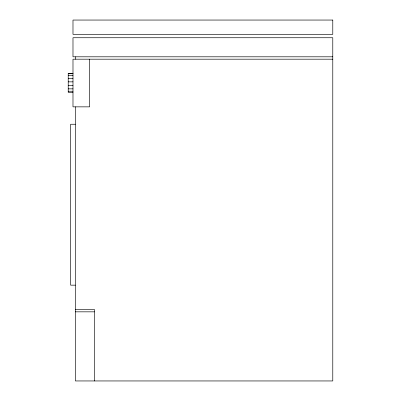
<?xml version="1.0" encoding="UTF-8"?>
<svg xmlns="http://www.w3.org/2000/svg" width="401" height="401" viewBox="0 0 401 401"><rect width="100%" height="100%" fill="white"/><g stroke="black" fill="none" stroke-linecap="round" stroke-linejoin="round"><path stroke-width="0.6" d="M332.78 56.807L72.987 56.807L72.987 37.739L332.78 37.739L332.78 380.95L75.368 380.95L75.368 106.856M332.78 59.188L72.987 59.188L72.987 106.856L89.669 106.856L89.669 59.188M72.987 73.403L68.22 73.403L68.22 92.355L72.987 92.355M68.22 73.729L72.987 73.729M68.22 75.448L72.987 75.448M68.22 78.305L72.987 78.305M68.22 81.854L72.987 81.854M68.22 85.558L72.987 85.558M68.22 88.857L72.987 88.857M68.22 91.243L72.987 91.243M75.368 124.25L70.601 124.25L70.601 285.161L75.368 285.161M75.368 309.447L94.436 309.447L94.436 380.95M75.368 311.833L94.436 311.833M75.368 56.807L75.368 59.188M332.78 20.05L72.987 20.05L72.987 34.351L332.78 34.351L332.78 20.05"/></g></svg>
